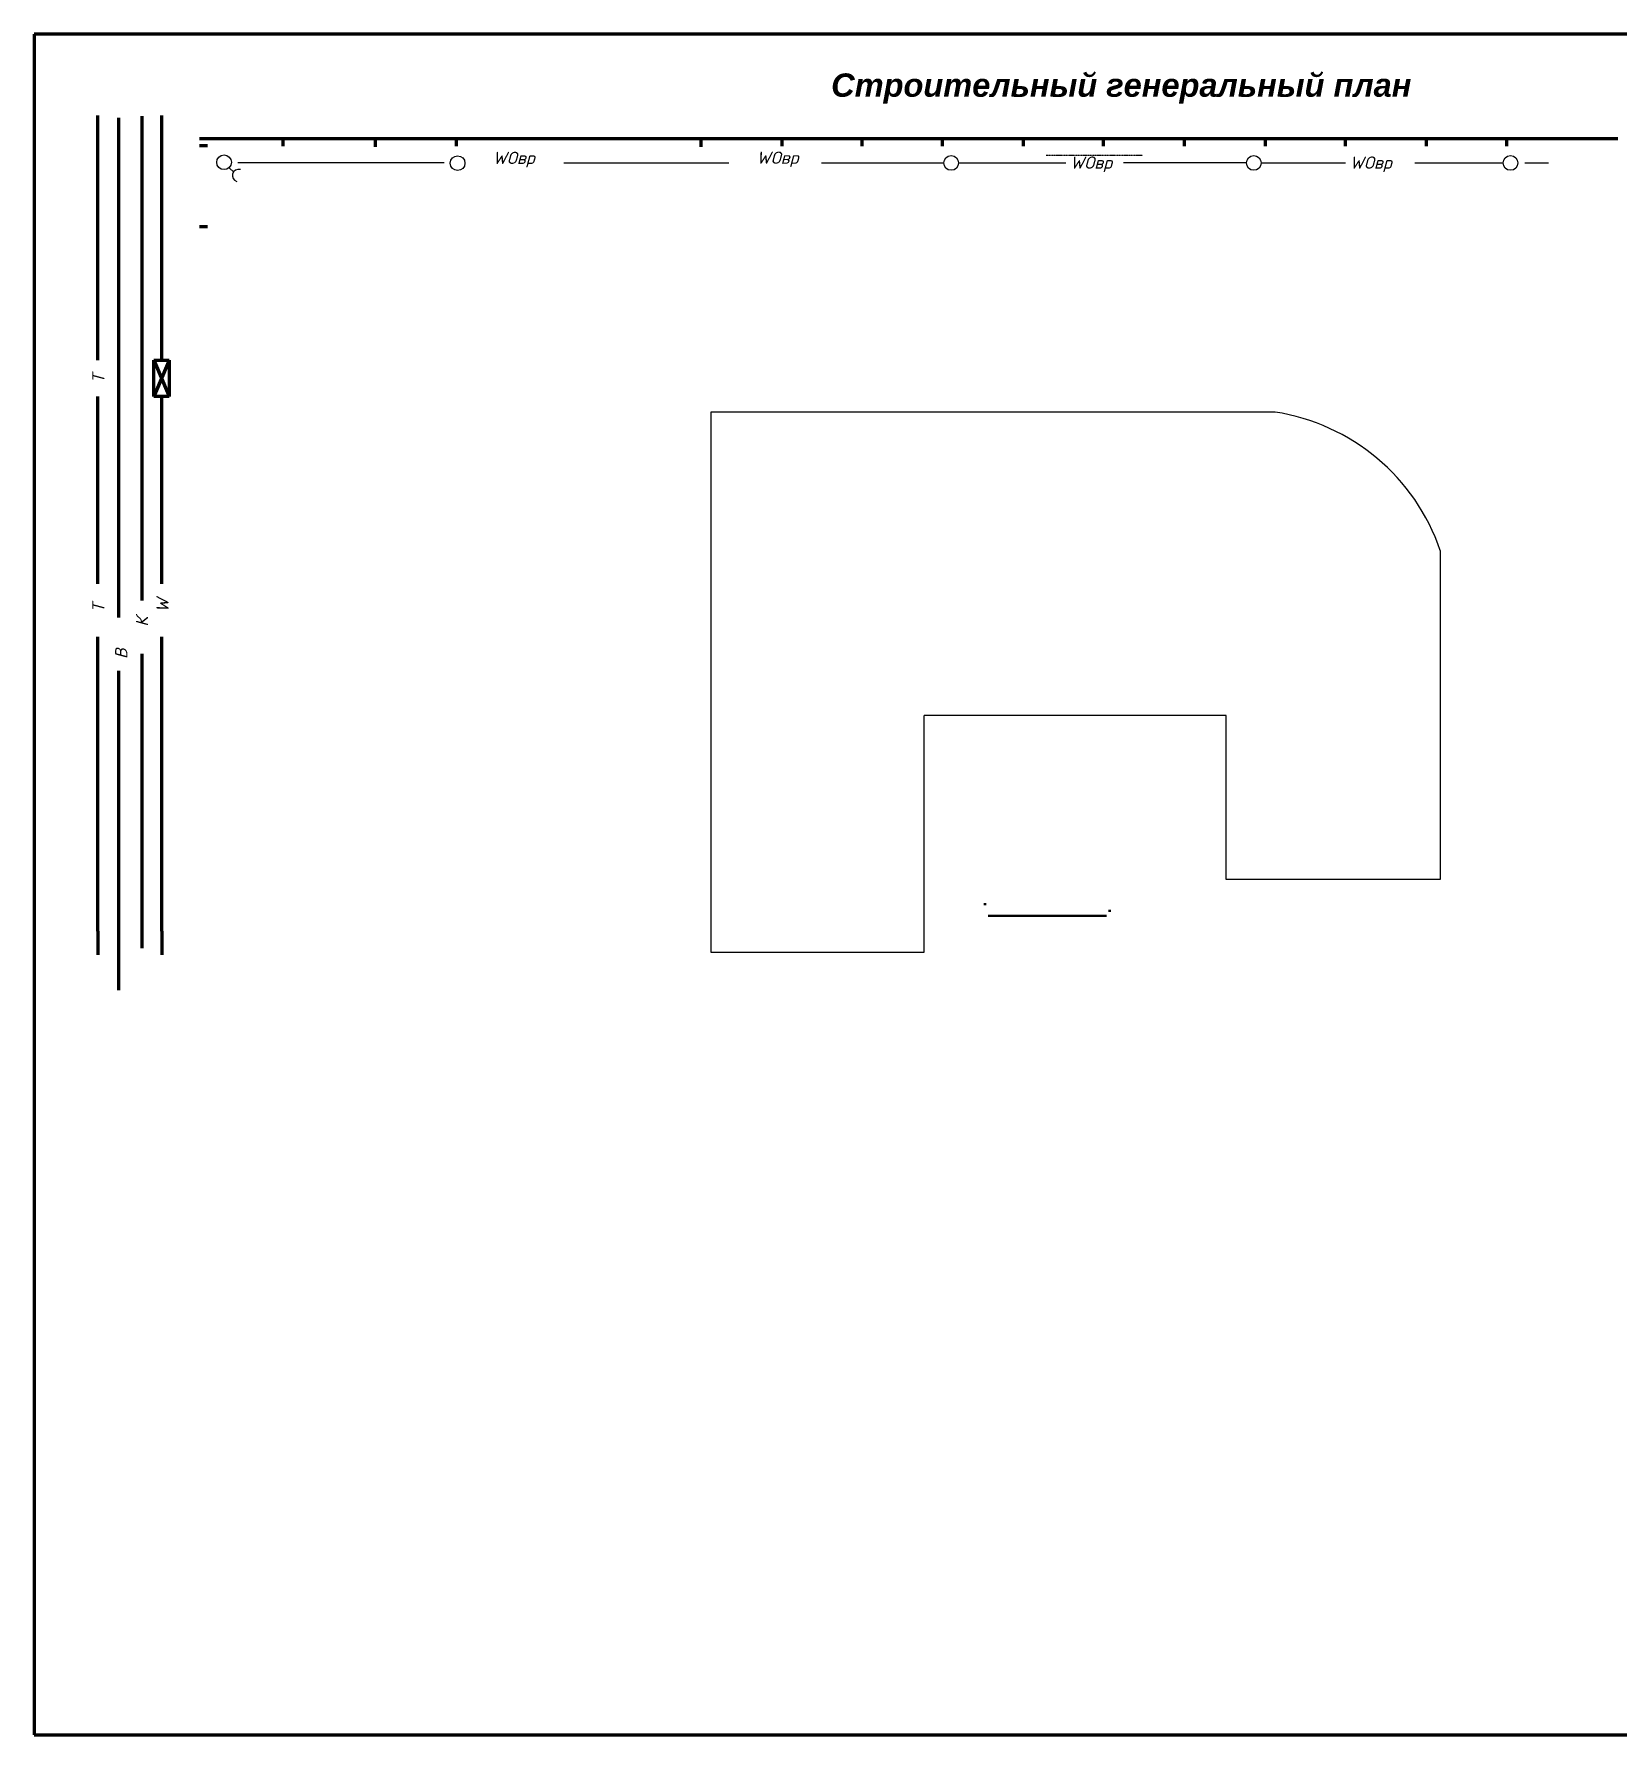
# Model space of a CAD drawing. Header units: millimetres. Extents: x 5763 to 12018931, y 39842 to 3600577.
# Drawn here: x 1146919 to 1255658, y 325801 to 442607 of the extents above; entities that cross this region are included whole.
import ezdxf

# ---------------------------------------------------------------- set-up
doc = ezdxf.new("R2010")
doc.units = ezdxf.units.MM
doc.linetypes.add('HIDDEN2', pattern=[4.7625, 3.175, -1.5875])
for name, color, linetype, lineweight in [('0.25', 7, 'Continuous', 25), ('0.3', 7, 'Continuous', 30), ('0.5', 7, 'Continuous', 50), ('0.7', 7, 'Continuous', 70), ('Линия 0.3', 7, 'Continuous', 30), ('Основная', 7, 'Continuous', 30), ('Стены', 7, 'Continuous', 40), ('текст', 7, 'Continuous', 30)]:
    doc.layers.add(name, color=color, linetype=linetype, lineweight=lineweight)
doc.layers.add('Размеры', color=7, linetype='Continuous')
doc.layers.add('рамка', color=7, linetype='Continuous')
doc.styles.add('Arial', font='arialbi.ttf', dxfattribs={"height": 1.8})
doc.styles.add('мой', font='txt.shx', dxfattribs={"width": 0.6, "oblique": 15, "height": 3.5})

msp = doc.modelspace()

# ---------------------------------------------------------------- linework, layer by layer
at = {"layer": '0.25'}
for p, q in [((1181995.0501, 435429.87072), (1186194.56441, 435429.87072)), ((1232114.61744, 416649.24513), (1193387.3153, 416649.24513)), ((1193387.3153, 416649.24513), (1193387.3153, 379550.64513)), ((1243461.9553, 407140.25169), (1243461.9553, 384547.94513)), ((1243461.9553, 406231.14513), (1243461.9553, 395813.04513)), ((1208023.4753, 379550.64513), (1208023.4753, 395813.04513)), ((1228758.0353, 395813.04513), (1208023.4753, 395813.04513)), ((1228758.0353, 384547.94513), (1228758.0353, 395813.04513)), ((1243461.9553, 384547.94513), (1228758.0353, 384547.94513)), ((1193387.3153, 379550.64513), (1208023.4753, 379550.64513))]:
    msp.add_line(p, q, dxfattribs=at)
msp.add_arc((1229925.46625, 402511.83349), 14305.90055, 18.8766670309, 81.1977668218, dxfattribs=at)
at = {"layer": '0.3', "linetype": 'HIDDEN2', "lineweight": 30}
msp.add_line((1223028.14108, 434275.57711), (1216402.84894, 434274.76665), dxfattribs=at)
at = {"layer": '0.5'}
for p, q in [((1212289.88433, 382864.09208), (1212130.62745, 382864.09208)), ((1220835.83525, 382405.79931), (1220676.57837, 382405.79931))]:
    msp.add_line(p, q, dxfattribs=at)
at = {"layer": '0.5', "color": 7, "linetype": 'Continuous'}
msp.add_line((1212427.41767, 382054.84825), (1220554.19901, 382054.84825), dxfattribs=at)
at = {"layer": '0.7'}
for p, q in [((1310047.27018, 442607.21848), (1146919.27018, 442607.21848)), ((1146919.27018, 442607.21848), (1146919.27018, 325801.21848)), ((1158289.45714, 435429.87072), (1181995.0501, 435429.87072)), ((1186194.56441, 435429.87072), (1251455.90512, 435429.87072)), ((1146919.27018, 325801.21848), (1310047.27018, 325801.21848))]:
    msp.add_line(p, q, dxfattribs=at)
at = {"layer": '0.7', "color": 27, "true_color": 0x834a26}
msp.add_line((1151288.05754, 381009.66465), (1151288.05754, 379366.00366), dxfattribs=at)
at = {"layer": '0.7', "color": 1}
msp.add_line((1155685.77904, 381009.66465), (1155685.77904, 379366.00366), dxfattribs=at)
at = {"layer": 'Линия 0.3', "color": 1}
msp.add_arc((1160957.79068, 432892.78717), 421.29028, 72.8078138136, 252.8078138136, dxfattribs=at)
at = {"layer": 'Основная', "color": 7, "linetype": 'Continuous', "lineweight": 30}
msp.add_line((1181159.77523, 435360.23927), (1181995.05004, 435360.23927), dxfattribs=at)
at = {"layer": 'Основная', "color": 1, "linetype": 'Continuous', "lineweight": 30}
for p, q in [((1175078.59331, 433752.65903), (1160917.46533, 433752.65903)), ((1183300.10113, 433752.65903), (1194612.90779, 433752.65903)), ((1200979.88431, 433752.65903), (1209374.23795, 433752.65903)), ((1210385.33461, 433752.65903), (1217746.6991, 433752.65903)), ((1230151.86002, 433752.65903), (1221704.26244, 433752.65903)), ((1231162.95668, 433752.65903), (1236946.6991, 433752.65903)), ((1241706.19991, 433752.65903), (1247774.23795, 433752.65903)), ((1249267.46756, 433752.65903), (1250877.98167, 433752.65903))]:
    msp.add_line(p, q, dxfattribs=at)
at = {"layer": 'Основная', "color": 7, "linetype": 'Continuous', "lineweight": 30}
for centre in [(1159966.63751, 433802.33107), (1175996.4009, 433738.17193), (1209879.78628, 433752.65903), (1230657.40835, 433752.65903), (1248279.78628, 433752.65903)]:
    msp.add_circle(centre, 505.54833, dxfattribs=at)
at = {"layer": 'Размеры', "color": 1}
msp.add_line((1160318.84097, 433421.71614), (1160640.6429, 433128.06151), dxfattribs=at)
at = {"layer": 'Стены', "color": 27, "linetype": 'Continuous', "lineweight": 70, "true_color": 0x834a26}
for p, q in [((1151288.05754, 420216.59904), (1151288.05754, 437003.32927)), ((1151288.05754, 404856.42617), (1151288.05754, 417715.38593)), ((1151288.05754, 381009.66465), (1151288.05754, 401217.52293))]:
    msp.add_line(p, q, dxfattribs=at)
at = {"layer": 'Стены', "color": 2, "linetype": 'Continuous', "lineweight": 70}
for p, q in [((1154341.3362, 407080.65256), (1154341.3362, 436970.52391)), ((1154341.3362, 403701.05106), (1154341.3362, 407080.65256)), ((1154341.3362, 392673.10532), (1154341.3362, 400047.69199)), ((1154341.3362, 379838.96729), (1154341.3362, 392673.10532))]:
    msp.add_line(p, q, dxfattribs=at)
at = {"layer": 'Стены', "color": 1, "linetype": 'Continuous', "lineweight": 70}
for p, q in [((1155685.77904, 420216.59904), (1155685.77904, 437003.32927)), ((1155685.77904, 404856.42617), (1155685.77904, 417715.38593)), ((1155685.77904, 381009.66465), (1155685.77904, 401217.52293))]:
    msp.add_line(p, q, dxfattribs=at)
at = {"layer": 'Стены', "color": 5, "linetype": 'Continuous', "lineweight": 70}
for p, q in [((1152750.34725, 416492.84035), (1152750.34725, 436849.34777)), ((1152750.34725, 402545.67595), (1152750.34725, 416492.84035)), ((1152750.34725, 389424.93883), (1152750.34725, 398877.86105)), ((1152750.34725, 376946.61213), (1152750.34725, 389424.93883))]:
    msp.add_line(p, q, dxfattribs=at)
at = {"layer": 'Стены', "color": 7, "linetype": 'Continuous', "lineweight": 70}
for p, q in [((1158821.06616, 434922.09182), (1158289.42582, 434922.09182)), ((1164015.85612, 434898.23038), (1164015.85612, 435429.87072)), ((1170363.17775, 434862.25222), (1170363.17775, 435393.89256)), ((1170363.17775, 434862.25222), (1170363.17775, 435393.89256)), ((1175921.799, 434898.23038), (1175921.799, 435429.87072)), ((1181995.0501, 435429.87072), (1186194.56441, 435429.87072)), ((1192714.1987, 434862.25222), (1192714.1987, 435393.89256)), ((1192714.1987, 434862.25222), (1192714.1987, 435393.89256)), ((1198272.81994, 434898.23038), (1198272.81994, 435429.87072)), ((1203776.43551, 434898.23038), (1203776.43551, 435429.87072)), ((1203776.43551, 434898.23038), (1203776.43551, 435429.87072)), ((1209280.05107, 434898.23038), (1209280.05107, 435429.87072)), ((1214838.67231, 434898.23038), (1214838.67231, 435429.87072)), ((1214838.67231, 434898.23038), (1214838.67231, 435429.87072)), ((1220342.28787, 434898.23038), (1220342.28787, 435429.87072)), ((1225900.90912, 434898.23038), (1225900.90912, 435429.87072)), ((1225900.90912, 434898.23038), (1225900.90912, 435429.87072)), ((1231459.53037, 434898.23038), (1231459.53037, 435429.87072)), ((1236963.14593, 434898.23038), (1236963.14593, 435429.87072)), ((1236963.14593, 434898.23038), (1236963.14593, 435429.87072)), ((1242521.76717, 434898.23038), (1242521.76717, 435429.87072)), ((1248025.38274, 434898.23038), (1248025.38274, 435429.87072)), ((1248025.38274, 434898.23038), (1248025.38274, 435429.87072)), ((1251455.90512, 435429.87072), (1255658.29982, 435429.87072)), ((1158821.06616, 429363.47057), (1158289.42582, 429363.47057)), ((1155152.11875, 417715.38593), (1155152.11875, 420216.59904)), ((1155152.11875, 420216.59904), (1156200.34802, 420216.59904)), ((1155152.11875, 420216.59904), (1156200.34802, 417715.38593)), ((1156200.34802, 420216.59904), (1155152.11875, 417715.38593)), ((1156200.34802, 420216.59904), (1156200.34802, 417715.38593)), ((1156200.34802, 417715.38593), (1155152.11875, 417715.38593))]:
    msp.add_line(p, q, dxfattribs=at)

# ---------------------------------------------------------------- texts
at = {"layer": '0.25', "color": 7, "style": 'мой', "oblique": 15}
for p in [(1218045.09797, 433357.42664), (1237245.09797, 433357.42664)]:
    msp.add_text('WОвр', height=840, dxfattribs=at).set_placement(p)
at = {"layer": 'рамка', "color": 7, "style": 'мой', "oblique": 15}
for p in [(1178407.82365, 433681.59421), (1196518.78237, 433695.6879)]:
    msp.add_text('WОвр', height=840, dxfattribs=at).set_placement(p)
at = {"layer": 'рамка', "color": 27, "true_color": 0x834a26, "style": 'мой', "oblique": 15}
for p in [(1151760.74356, 418630.763), (1151760.74356, 402883.63235)]:
    msp.add_text('Т', height=840, rotation=90, dxfattribs=at).set_placement(p)
at = {"layer": 'рамка', "color": 1, "style": 'мой', "oblique": 15}
msp.add_text('W', height=840, rotation=90, dxfattribs=at).set_placement((1156158.46506, 402883.63235))
at = {"layer": 'рамка', "color": 7, "style": 'мой', "oblique": 15}
msp.add_text('К', height=840, rotation=90, dxfattribs=at).set_placement((1154752.25962, 401904.24691))
at = {"layer": 'рамка', "color": 5, "style": 'мой', "oblique": 15}
msp.add_text('В', height=840, rotation=90, dxfattribs=at).set_placement((1153327.25363, 399686.62708))
at = {"layer": 'текст', "color": 7, "linetype": 'Continuous', "lineweight": 70, "style": 'Arial'}
msp.add_text('Строительный генеральный план', height=1600, dxfattribs=at).set_placement((1201641.64497, 438298.27338))

doc.saveas('drawing.dxf')
